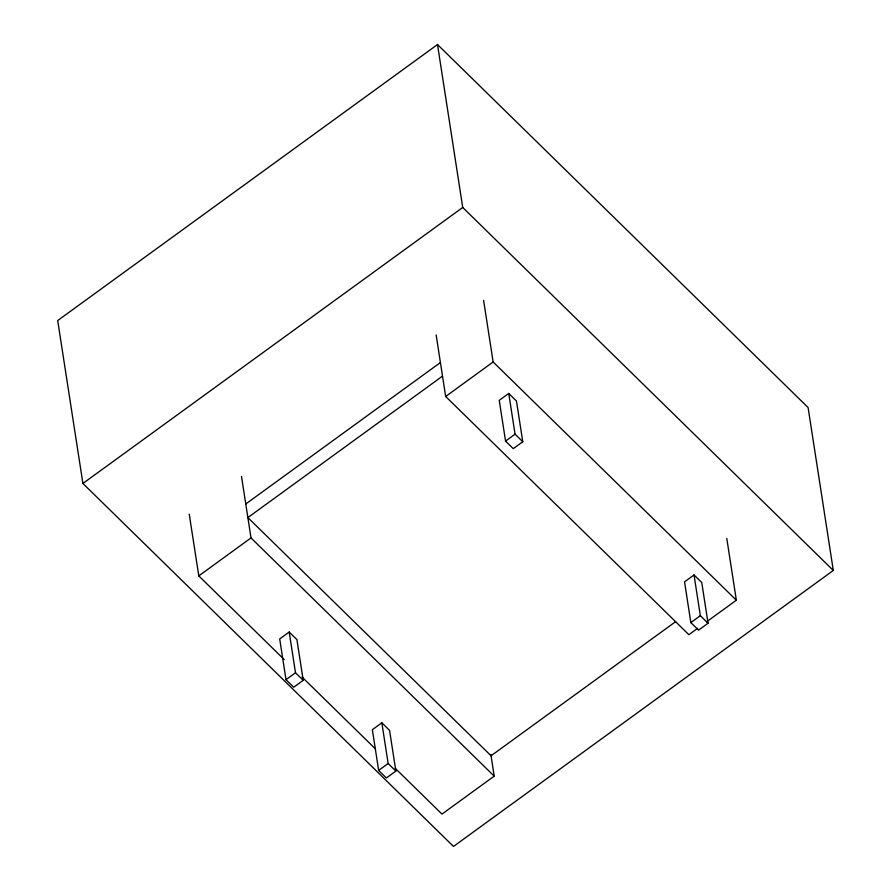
<?xml version="1.0" encoding="UTF-8"?>
<svg xmlns="http://www.w3.org/2000/svg" width="891" height="891" viewBox="0 0 891 891"><rect width="100%" height="100%" fill="white"/><g stroke="black" fill="none" stroke-linecap="round" stroke-linejoin="round"><path stroke-width="1.34" d="M437.503 44.55L57.692 320.548L82.908 483.457L453.497 846.45L833.308 570.452L808.092 407.543L437.503 44.55L462.73 207.458L833.308 570.452M82.908 483.457L462.73 207.458M245.76 503.994L440.421 362.548M442.515 376.125L247.865 517.571L491.052 755.791L675.59 621.695M284.151 659.507L198.793 575.887L251.017 537.93L241.494 476.407M697.698 628.278L688.866 634.704L445.667 396.484L493.146 361.98L483.601 300.334M508.75 393.466L499.25 400.36L505.553 441.09L513.272 448.652L522.772 441.747L516.468 401.028L508.75 393.466L515.054 434.184L522.772 441.747M505.553 441.09L515.054 434.184M289.196 632.031L279.696 638.936L286 679.666L293.729 687.228L303.218 680.323L296.915 639.593L289.196 632.031L295.5 672.761L303.218 680.323M286 679.666L295.5 672.761M381.838 722.79L372.349 729.684L378.653 770.414L386.371 777.977L395.871 771.071L389.556 730.353L381.838 722.79L388.142 763.509L395.871 771.071M378.653 770.414L388.142 763.509M694.033 574.962L684.544 581.856L690.848 622.586L698.566 630.149L708.055 623.255L701.752 582.525L694.033 574.962L700.337 615.692L708.055 623.255M690.848 622.586L700.337 615.692M490.852 754.432L494.204 776.15L441.981 814.096L395.326 768.398M706.53 621.862L736.345 600.2L726.8 538.554M493.146 361.98L736.345 600.2M251.017 537.93L494.204 776.15M302.027 677.004L375.479 748.952M436.145 334.96L445.667 396.484M189.248 514.23L198.793 575.887"/></g></svg>
